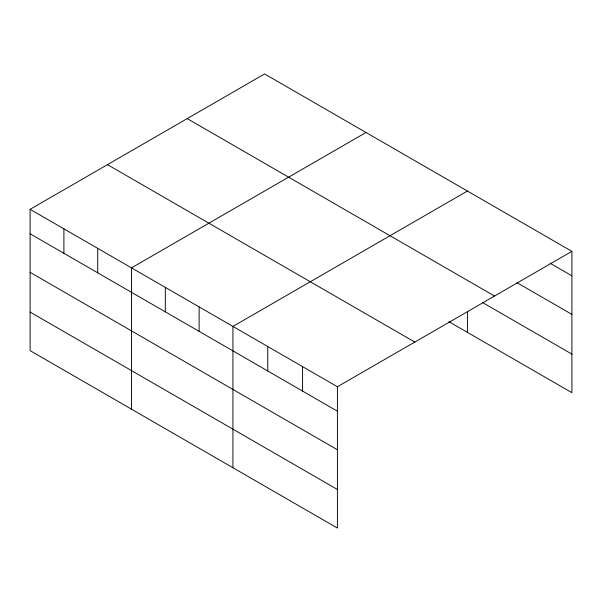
<?xml version="1.0" encoding="UTF-8"?>
<svg xmlns="http://www.w3.org/2000/svg" width="602" height="602" viewBox="0 0 602 602"><rect width="100%" height="100%" fill="white"/><g stroke="black" fill="none" stroke-linecap="round" stroke-linejoin="round"><path stroke-width="0.9" d="M337.413 449.762L337.413 386.747L30.1 209.323L30.1 350.635L337.413 528.059L337.413 449.762L30.1 272.337M448.904 321.671L571.9 392.677L571.9 251.365L264.587 73.941L30.1 209.323M366.001 132.493L131.514 267.867L131.514 409.187M467.415 191.037L232.929 326.419L232.929 467.739M337.413 386.747L571.9 251.365M550.032 263.194L571.9 275.821M516.825 282.586L571.9 314.387M187.207 118.617L494.52 296.041M482.804 302.678L571.9 354.119M107.48 164.647L414.793 342.071M30.1 233.779L337.413 411.204M30.1 312.069L337.413 489.494M467.415 311.663L467.415 332.357M302.58 366.641L302.58 391.097M267.755 346.526L267.755 370.982M199.119 306.907L199.119 331.363M165.317 287.387L165.317 311.844M97.712 248.355L97.712 272.811M63.902 228.835L63.902 253.291"/></g></svg>
